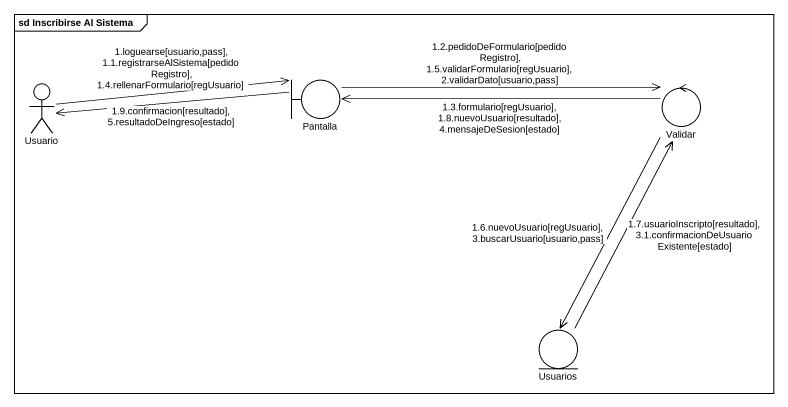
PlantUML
@startuml
mainframe sd Inscribirse Al Sistema
actor Usuario
boundary Pantalla
control Validar
entity Usuarios
Usuario -right-> Pantalla : 1.loguearse[usuario,pass], 1.1.registrarseAlSistema[pedidoRegistro], 1.4.rellenarFormulario[regUsuario]
Pantalla -left-> Usuario : 1.9.confirmacion[resultado], 5.resultadoDeIngreso[estado]
Pantalla -right-> Validar : 1.2.pedidoDeFormulario[pedidoRegistro], 1.5.validarFormulario[regUsuario], 2.validarDato[usuario,pass]
Validar -left-> Pantalla : 1.3.formulario[regUsuario], 1.8.nuevoUsuario[resultado], 4.mensajeDeSesion[estado]
Validar --> Usuarios : 1.6.nuevoUsuario[regUsuario], 3.buscarUsuario[usuario,pass]
Usuarios -up-> Validar : 1.7.usuarioInscripto[resultado], 3.1.confirmacionDeUsuarioExistente[estado]
@enduml
